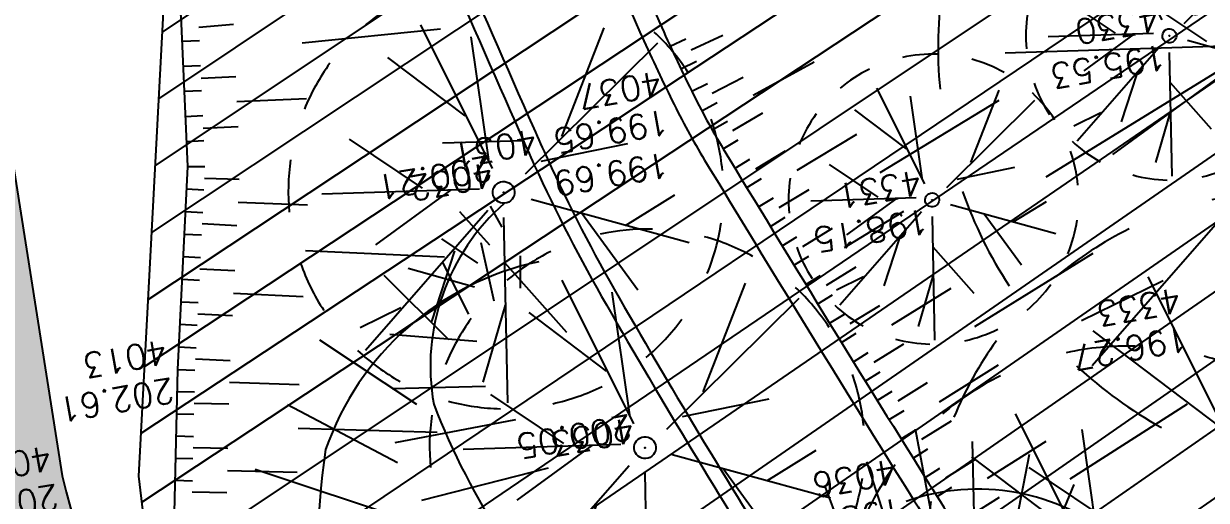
# Model space of a CAD drawing. Extents: x 0 to 613264, y -387505 to 675.
# Drawn here: x 471701 to 488015, y -304501 to -297926 of the extents above; entities that cross this region are included whole.
import ezdxf
from ezdxf.enums import TextEntityAlignment as Align
from ezdxf.lldxf.tags import DXFTag

# ---------------------------------------------------------------- set-up
doc = ezdxf.new("R2010")
doc.units = 0
for name, color, linetype in [('Fond topo - ESPACE_BOISE', 252, 'Continuous'), ('Fond topo - TAL', 252, 'Continuous'), ('Fond topo - TAL_HAC', 252, 'Continuous'), ('Fond topo - VEG', 252, 'Continuous'), ('Fond topo - Z_500', 252, 'Continuous'), ('prlm-VRD', 2, 'Continuous'), ('SA - béton balayé', 252, 'Continuous'), ('SA - EBC', 252, 'Continuous'), ('SA - ECL-réso', 252, 'Eclairage public'), ('SA - EP-réso', 252, 'EP'), ('SA - EU-réso', 252, 'EU')]:
    doc.layers.add(name, color=color, linetype=linetype)
for name, color, linetype, plot in [('Fond topo - N', 252, 'Continuous', False), ('Fond topo - NCACHE', 252, 'Continuous', False), ('Fond topo - ZCACHE', 252, 'Continuous', False)]:
    doc.layers.add(name, color=color, linetype=linetype, plot=plot)
doc.layers.add('Fond topo - P', color=252, linetype='Continuous', lineweight=50)
doc.layers.add('Fond topo - VOI', color=252, linetype='Continuous', lineweight=25)
doc.styles.add('Lignes', font='arial.ttf', dxfattribs={"height": 0.35})
doc.styles.add('SIMPLEX', font='simplex_.ttf', dxfattribs={"height": 1.25})
tags = doc.linetypes.add('Eclairage public', pattern='A,5,-0.25,["ECL",Lignes,S=1,R=0,X=0,Y=-0.18],-1.25', length=6.5).pattern_tags.tags
tags[15:16] = [DXFTag(74, 4), DXFTag(75, 0), DXFTag(340, '0'), DXFTag(46, 0.0), DXFTag(50, 0.0), DXFTag(44, 0.0), DXFTag(45, 0.0)]
tags[4:5] = [DXFTag(74, 4), DXFTag(75, 0), DXFTag(340, '0'), DXFTag(46, 0.0), DXFTag(50, 0.0), DXFTag(44, 0.0), DXFTag(45, 0.0)]
tags = doc.linetypes.add('EP', pattern='A,5,-0.25,["EP",Lignes,S=1,R=0,X=0,Y=-0.18],-1.25', length=6.5).pattern_tags.tags
tags[15:16] = [DXFTag(74, 4), DXFTag(75, 0), DXFTag(340, '0'), DXFTag(46, 0.0), DXFTag(50, 0.0), DXFTag(44, 0.0), DXFTag(45, 0.0)]
tags[4:5] = [DXFTag(74, 4), DXFTag(75, 0), DXFTag(340, '0'), DXFTag(46, 0.0), DXFTag(50, 0.0), DXFTag(44, 0.0), DXFTag(45, 0.0)]
tags = doc.linetypes.add('EU', pattern='A,5,-0.25,["EU",Lignes,S=1,R=0,X=0,Y=-0.18],-1.25', length=6.5).pattern_tags.tags
tags[15:16] = [DXFTag(74, 4), DXFTag(75, 0), DXFTag(340, '0'), DXFTag(46, 0.0), DXFTag(50, 0.0), DXFTag(44, 0.0), DXFTag(45, 0.0)]
tags[4:5] = [DXFTag(74, 4), DXFTag(75, 0), DXFTag(340, '0'), DXFTag(46, 0.0), DXFTag(50, 0.0), DXFTag(44, 0.0), DXFTag(45, 0.0)]
tags = doc.linetypes.add('L1', pattern=[1.0000000298023224, 0.6000000238418579, -0.4000000059604645]).pattern_tags.tags
tags[6:7] = [DXFTag(74, 4), DXFTag(75, 0), DXFTag(340, '0'), DXFTag(46, 0.0), DXFTag(50, 0.0), DXFTag(44, 0.0), DXFTag(45, 0.0)]
tags[4:5] = [DXFTag(74, 4), DXFTag(75, 0), DXFTag(340, '0'), DXFTag(46, 0.0), DXFTag(50, 0.0), DXFTag(44, 0.0), DXFTag(45, 0.0)]
tags = doc.linetypes.add('L16', pattern=[0.37500001490116125, 0.300000011920929, -0.07500000298023224]).pattern_tags.tags
tags[6:7] = [DXFTag(74, 4), DXFTag(75, 0), DXFTag(340, '0'), DXFTag(46, 0.0), DXFTag(50, 0.0), DXFTag(44, 0.0), DXFTag(45, 0.0)]
tags[4:5] = [DXFTag(74, 4), DXFTag(75, 0), DXFTag(340, '0'), DXFTag(46, 0.0), DXFTag(50, 0.0), DXFTag(44, 0.0), DXFTag(45, 0.0)]
tags = doc.linetypes.add('L8', pattern=[0.22500000894069674, 0.1500000059604645, -0.07500000298023224]).pattern_tags.tags
tags[6:7] = [DXFTag(74, 4), DXFTag(75, 0), DXFTag(340, '0'), DXFTag(46, 0.0), DXFTag(50, 0.0), DXFTag(44, 0.0), DXFTag(45, 0.0)]
tags[4:5] = [DXFTag(74, 4), DXFTag(75, 0), DXFTag(340, '0'), DXFTag(46, 0.0), DXFTag(50, 0.0), DXFTag(44, 0.0), DXFTag(45, 0.0)]

# ---------------------------------------------------------------- blocks, each defined once
blk = doc.blocks.new('PTOPO')
at = {"layer": 'Fond topo - NCACHE', "style": 'SIMPLEX'}
blk.add_attdef('MAT', text='', height=0.34, dxfattribs=at).set_placement((0.09999999986030161, -0.09999999962747097), align=Align.TOP_LEFT)
at = {"layer": 'Fond topo - ZCACHE', "style": 'SIMPLEX'}
blk.add_attdef('ALT', (0.09999999986030161, 0.09999999962747097), '', height=0.34, dxfattribs=at)
blk = doc.blocks.new('RESINEUX')
at = {"ltscale": 2}
for p, q in [((0.185821801, -0.171134099), (0.265819051, -0.08113719200000001)), ((0.235820082, -0.191133412), (0.315817333, -0.111136161)), ((0.275818708, -0.201133068), (0.345816302, -0.151134786)), ((0.305817677, -0.231132037), (0.375815271, -0.191133412)), ((-0.134167203, -0.231132037), (-0.034170639, -0.301129632)), ((0.335816646, -0.271130662), (0.395814584, -0.25113135)), ((-0.144166859, -0.271130662), (-0.054169952, -0.341128257)), ((0.385814927, -0.291129975), (0.345816302, -0.291129975)), ((-0.154166515, -0.311129288), (-0.074169264, -0.3911265390000001)), ((0.345816302, -0.311129288), (0.385814927, -0.321128944)), ((0.365815615, -0.341128257), (0.345816302, -0.331128601)), ((-0.174165828, -0.341128257), (-0.124167546, -0.411125851)), ((-0.204164797, -0.36112757), (-0.174165828, -0.431125164)), ((-0.234163766, -0.381126882), (-0.22416411, -0.431125164))]:
    blk.add_line(p, q, dxfattribs=at)
for centre, major_axis, ratio, start_param, end_param in [((-0.091248273, -0.737988308), (0.495574425, 0.495574425), 0.9999999999996342, 0.1822567691657557, 0.5883250715815413), ((0.162823386, -0.300130027), (-0.141416496, 0.141416496), 0.9999999999997603, 3.670881203304562, 4.697745667496582), ((-0.265161906, -0.212133051), (-0.141416496, 0.141416496), 0.9999999999999891, 2.259520706035595, 3.289317319450373)]:
    blk.add_ellipse(centre, major_axis=major_axis, ratio=ratio, start_param=start_param, end_param=end_param, dxfattribs=at)
blk = doc.blocks.new('VEG14')
at = {"ltscale": 2, "flags": 128}
for points in [[(0.5, 0, -1), (-0.5, 0, -1)], [(0.016, 0, -1), (-0.016, 0, -1)]]:
    blk.add_lwpolyline(points, format="xyb", close=True, dxfattribs=at)
blk = doc.blocks.new('VEG12')
at = {"ltscale": 2}
for p, q in [((0.01815258799999997, 0.057406781), (0.100441039, 0.47293725)), ((0.05749608, 0.253444298), (0.145517598, 0.414706841)), ((0.037902722, 0.15845596), (-0.06593155700000003, 0.344147082)), ((-0.158788295, 0.086017079), (-0.245985314, 0.284587218)), ((0.04981112299999996, 0.033821695), (0.391570728, 0.285894318)), ((0.143890955, 0.107467204), (0.230033352, 0.253971609)), ((0.2917471699999999, 0.208620217), (0.392372872, 0.233301274)), ((-0.05229389700000003, 0.02983962500000001), (-0.383643778, 0.204631851)), ((-0.25001839, 0.135126714), (-0.3755999820000001, 0.091127132)), ((0.122915307, -0.02992704099999999), (0.317230371, 0.05540147100000001)), ((0.057557527, -0.01766878999999999), (0.411943876, -0.08413611500000001)), ((-0.05265807700000003, -0.029192154), (-0.412380265, -0.256628677)), ((-0.09359106700000003, -0.049762263), (-0.2956446150000001, -0.04653133200000001)), ((0.184132294, -0.04763066399999999), (0.323120213, -0.192805613)), ((0.01825986499999999, -0.057372749), (0.107637982, -0.4128258760000001)), ((0.02259491799999996, -0.07955337300000001), (0.001649748999999978, -0.36183712)), ((-0.151821475, -0.09483882200000002), (-0.2999525240000001, -0.315936062)), ((0.05371548199999998, -0.188497704), (0.197263789, -0.356749422))]:
    blk.add_line(p, q, dxfattribs=at)
for start, end in [(90, 103.8461539085843), (62.30769199853572, 76.15384597947835), (117.6923078993823, 131.5384619204946), (34.61538499867542, 48.46153799321151), (145.3846149358338, 159.2307690506909), (6.923076979206323, 20.76923090842763), (173.0769230068974, 186.9230769931026), (339.2307689837768, 353.0769230207937), (200.7692310571047, 214.6153850641662), (311.5384620067885, 325.3846150013246), (228.4615380795054, 242.3076921006177), (283.8461540205217, 297.6923080014643), (256.1538460914157, 270)]:
    blk.add_arc((0, 0), 0.496982058, start, end, dxfattribs=at)
blk = doc.blocks.new('A$C1F970F0F')
at = {"layer": 'SA - béton balayé'}
h = blk.add_hatch(dxfattribs=at)
h.set_pattern_fill('BETON_BALAYE', color=256, scale=49.99999999999999, angle=-10.72360141139323, style=0, pattern_type=2)
h.set_pattern_definition([(349.2763985886067, (-277130161.1279894, -473864756.7787022), (117.3825536141096, 28.65896207176165), [749.9999999999999, -99.99999999999999, 250, -49.99999999999999]), (349.2763985886067, (-277130091.1375459, -473864744.5890418), (-36.75306622226226, 74.64222748057564), [150, -16.5, 299.9999999999999, -37.49999999999999]), (349.2763985886067, (-277130128.6565508, -473864719.6726964), (261.6928111209335, -15.46358973923611), [399.9999999999999, -69.99999999999999, 200, -49.99999999999999])])
edge = h.paths.add_edge_path()
edge.add_line((-3029.358420432381, 2725.663300409979), (-3176.503412120477, 2699.68824411886))
edge.add_line((-3176.503412120477, 2699.68824411886), (-3197.938926788104, 2817.762816654752))
edge.add_line((-3197.938926788104, 2817.762816654752), (-2585.414526747907, 2927.205998263748))
edge.add_line((-2585.414526747906, 2927.205998263748), (-2578.826355698741, 2888.03185968563))
edge.add_line((-2578.826355698741, 2888.03185968563), (-1904.134724859205, 2936.930201529326))
edge.add_line((-1904.134724859205, 2936.930201529326), (-556.7846852388789, 3176.476094804919))
edge.add_arc((-574.2892230096678, 3274.932131851878), 100.0000003678063, 280.0812987824421, 378.0302388281741)
edge.add_arc((1605.009413828708, 4000.887508871435), 2197.033974330638, 193.9407361550014, 198.4415558139132, ccw=False)
edge.add_line((-527.3118890800722, 3471.582166447442), (-688.4548001430187, 4457.417421807394))
edge.add_arc((-1789.293175567613, 4303.567778650573), 1111.537152553589, 7.955943186170549, 45.96465422619263)
edge.add_arc((19.33927830369248, 6251.945001042874), 1547.302139566071, 192.879059078743, 227.9674271135737, ccw=False)
edge.add_line((-1489.03695480859, 5907.060889278498), (-1560.044395075191, 6307.792480241876))
edge.add_line((-1560.044395075191, 6307.792480241875), (-1284.318385454477, 6356.528171834126))
edge.add_line((-1284.318385454477, 6356.528171834125), (-1215.319194815332, 5966.159823136683))
edge.add_arc((19.3392790080029, 6251.94500138343), 1267.302140410601, 193.0326782619799, 228.1653141634967)
edge.add_arc((-1789.293174348239, 4303.567779083163), 1391.537151259583, 7.955943178051314, 46.18746477798038, ccw=False)
edge.add_line((-411.1498586048565, 4496.172671736105), (-275.2797675438888, 3639.964293068523))
edge.add_arc((3153.449018752114, 4499.098145884332), 3534.726590138055, 194.066934089328, 205.9179933813439)
edge.add_arc((1360.60453142281, 3627.843744498979), 1541.393806160593, 205.917993299705, 223.4935397732298)
edge.add_arc((5328.644473156121, 7392.522830198402), 7011.142392459067, 223.4935397712739, 227.6166324867172)
edge.add_line((602.5175779411827, 2213.735113210599), (898.3231051051232, 2004.633868360899))
edge.add_line((898.3231051051231, 2004.633868360899), (847.6940603821262, 1728.843869632567))
edge.add_arc((1998.283496401869, 4025.384621252822), 2568.648569604794, 204.8031901930446, 243.3886814322684, ccw=False)
edge.add_arc((-512.7503180231788, 2859.286821588871), 199.9999996293523, 26.27723080957601, 100.08129874951)
edge.add_line((-547.7593932520969, 3056.198894580915), (-1889.254979973833, 2817.69386697183))
edge.add_line((-1889.254979973833, 2817.69386697183), (-1913.538162964921, 2815.933940840666))
edge.add_line((-1913.538162964921, 2815.933940840666), (-2036.659527240996, 1231.702232686619))
edge.add_line((-2036.659527240996, 1231.702232686619), (-2036.482519291774, 133.7400379066587))
edge.add_arc((-1936.482520511362, 133.7561594007732), 100.0000000799253, 180.0092369357546, 270.0092369145096)
edge.add_line((-1936.466399054336, 33.7561606747783), (-1436.448871649034, 33.83677102289278))
edge.add_line((-1436.448871649034, 33.83677102289275), (-1436.428442326689, -86.1632271734652))
edge.add_line((-1436.42844232669, -86.1632271734652), (-1936.447053287466, -86.24383772407744))
edge.add_arc((-1936.482520706155, 133.7561592480878), 219.9999998311147, 180.0092368832574, 270.00923697005237, ccw=False)
edge.add_line((-2156.482517686297, 133.7206921626651), (-2156.660235340263, 1236.084975973609))
edge.add_line((-2156.660235340263, 1236.084975973609), (-2034.581792946551, 2807.161291871891))
edge.add_line((-2034.581792946552, 2807.16129187189), (-3029.358420432381, 2725.663300409979))
at = {"layer": 'SA - EBC'}
h = blk.add_hatch(dxfattribs=at)
h.set_pattern_fill('_USER', color=256, scale=74.99999999999999, angle=-325.7236014113932, style=0, pattern_type=0)
h.set_pattern_definition([(34.27639858860678, (-277130161.1279894, -473864756.7787022), (-42.238928459823, 61.97477650275113), [])])
edge = h.paths.add_edge_path()
edge.add_line((5801.470568619522, -3162.013069131843), (4083.559282644929, -3271.123614088357))
edge.add_line((4083.559282644929, -3271.123614088356), (4014.481307725509, -3717.332461968055))
edge.add_line((4014.48130772551, -3717.332461968055), (3135.517961824245, -3810.19300101904))
edge.add_line((3135.517961824245, -3810.19300101904), (2274.245008604417, -3693.648081323564))
edge.add_line((2274.245008604417, -3693.648081323564), (1554.636776175834, -3420.099318784944))
edge.add_arc((2508.775769578408, -2315.674454232369), 1459.498372788833, 157.1868533427094, 229.1754823893534, ccw=False)
edge.add_arc((1966.013830892235, -2087.371785851423), 870.6752834691503, 94.3015183869224, 157.1868533106914, ccw=False)
edge.add_line((1900.708697991695, -1219.149067345796), (2859.239020416566, -1223.495634912559))
edge.add_arc((3100.860739749298, 1265.329539486049), 2500.526305395239, 264.4549516394795, 302.9422754293212)
edge.add_arc((4209.331858878893, -445.3369775435177), 462.1229708170858, 302.9422754305585, 376.8336969250394)
edge.add_arc((2214.122706379954, -1049.006753214115), 2546.655714682971, 16.8336969158998, 38.14703645440247)
edge.add_arc((3041.32627014761, -399.2990096244524), 1494.806919462396, 38.14703657403813, 72.97328584086019)
edge.add_line((3479.031970107599, 1029.988031775616), (2182.437305702805, 1414.38613606858))
edge.add_line((2182.437305702805, 1414.38613606858), (1056.590900019184, 1822.819186472099))
edge.add_arc((1766.412018482452, 3779.442320525911), 2081.398594438606, 212.7495497786225, 250.0603089288685, ccw=False)
edge.add_line((15.86575126143373, 2653.472571668582), (-104.0907319930869, 3091.26353710603))
edge.add_line((-104.0907319930869, 3091.26353710603), (-169.6986146466322, 3639.54836895815))
edge.add_line((-169.6986146466322, 3639.548368958149), (-35.58090533515337, 6158.014854826562))
edge.add_arc((-194.3533792400212, 7143.826589584332), 998.5156357593988, 279.1493507374978, 373.962283499627)
edge.add_arc((2392.201579171132, 7786.918955579627), 1666.786287877102, 172.6269749467245, 193.9622835974407, ccw=False)
edge.add_arc((-45.50651600643437, 8102.354993671941), 791.2455775503726, -7.373025019439765, 16.43829965925021)
edge.add_line((713.3969204091394, 8326.263765657093), (486.7428317772967, 9142.81155059313))
edge.add_line((486.7428317772967, 9142.811550593131), (1338.845530021721, 9564.23852196786))
edge.add_line((1338.845530021721, 9564.23852196786), (1632.623584095551, 8945.24637913095))
edge.add_line((1632.623584095551, 8945.246379130947), (1394.029444699765, 8829.874494032001))
edge.add_line((1394.029444699765, 8829.874494032001), (1731.997733793977, 8131.230781666551))
edge.add_arc((1233.216649704336, 7889.945865525577), 554.0766919865823, -19.640967550384175, 25.815335324856676, ccw=False)
edge.add_line((1755.055695752756, 7703.706797235046), (1558.214479468655, 6807.520788570679))
edge.add_line((1558.214479468655, 6807.52078857068), (1570.021725572625, 6609.158708993335))
edge.add_line((1570.021725572625, 6609.158708993335), (1852.913141606868, 5734.125706863067))
edge.add_line((1852.913141606869, 5734.125706863067), (2726.748207475315, 4020.986816292172))
edge.add_line((2726.748207475315, 4020.986816292172), (3802.352916265851, 4004.947770972833))
edge.add_arc((8355.58168857983, 5950.706307988518), 4951.552134169374, 203.138762427905, 230.8301436200186)
edge.add_arc((13583.66465597079, 12367.85935474512), 13228.79229856088, 230.8301435441083, 233.1638398044412)
edge.add_line((5652.622255943647, 1780.153648245416), (4998.697813068342, 1820.441475819727))
edge.add_line((4998.697813068342, 1820.441475819727), (4863.841220233488, 767.0816613875431))
edge.add_line((4863.841220233488, 767.0816613875434), (5595.355488733695, 631.185878681516))
edge.add_line((5595.355488733695, 631.1858786815158), (5852.747939948536, -2020.707044821664))
edge.add_line((5852.747939948536, -2020.707044821665), (5881.394298709887, -2966.563612924887))
edge.add_line((5881.394298709887, -2966.563612924887), (5801.470568619523, -3162.013069131842))
at = {"layer": 'Fond topo - ESPACE_BOISE', "linetype": 'L1', "ltscale": 2, "flags": 128}
blk.add_lwpolyline([(5801.470568619522, -3162.013069131843), (4083.559282644929, -3271.123614088356), (4014.48130772551, -3717.332461968055), (3135.517961824245, -3810.19300101904), (2274.245008604417, -3693.648081323564), (1554.636776175834, -3420.099318784944, -0.3248648439675891), (1163.447808694293, -1749.787382690587, -0.2814891279475962), (1900.708697991695, -1219.149067345796), (2859.239020416566, -1223.495634912559, 0.1695292870025676), (4460.631470672048, -833.159289007697, 0.3340686001642133), (4651.652558133293, -311.5085830883972, 0.09326601102169153), (4216.884593398947, 524.0158635944096, 0.153138720952933), (3479.031970107599, 1029.988031775616), (2182.437305702805, 1414.38613606858), (1056.590900019184, 1822.819186472099, -0.1642525569996709), (15.86575126143373, 2653.472571668582), (-104.0907319930869, 3091.26353710603), (-169.6986146466322, 3639.548368958149), (-35.58090533515337, 6158.014854826562, 0.4390366150430304), (774.660880078399, 7384.751557306568, -0.09336270405047195), (739.1967976091219, 8000.81547627212, 0.104271961321091), (713.3969204091394, 8326.263765657093), (486.7428317772967, 9142.811550593131), (1338.845530021721, 9564.23852196786), (1632.623584095551, 8945.246379130947), (1394.029444699765, 8829.874494032001), (1731.997733793977, 8131.23078166655, -0.2009829630843761), (1755.055695752756, 7703.706797235046), (1558.214479468655, 6807.52078857068), (1570.021725572625, 6609.158708993335), (1852.913141606869, 5734.125706863067), (2726.748207475315, 4020.986816292172), (3802.352916265851, 4004.947770972833, 0.121417881002313), (5228.074839294609, 2111.882341611708, 0.01018302282179253), (5652.622255943647, 1780.153648245416), (4998.697813068342, 1820.441475819727), (4863.841220233488, 767.0816613875434), (5595.355488733695, 631.1858786815158), (5852.747939948536, -2020.707044821665), (5881.394298709887, -2966.563612924887)], format="xyb", close=True, dxfattribs=at)
at = {"layer": 'Fond topo - TAL', "ltscale": 2, "flags": 128}
blk.add_lwpolyline([(154.5266645080367, 6696.18938446092), (-23.15330993292173, 6375.071069854245), (-73.29631093279454, 6208.62959467591), (-53.8234796356885, 6061.146759386321), (86.4888479495869, 5471.591119861134, 0.01722442098464425), (129.97991843764, 5248.447707122207, 0.04305158201332675), (156.6962692329145, 5165.89328581306, 0.001177569187106519), (288.7262051695561, 4854.818806213309, 0.002427729877448871), (353.7652923847066, 4704.601868587385, 0.001967021161989692), (549.0907941365347, 4264.129026357991, 0.009053492578674051), (593.1904405228829, 4170.316842733927, 0.02150890567281686), (636.5964601363955, 4090.965983886839, 0.003755858169683042), (915.1790338134194, 3637.676007459706, 0.006031040945216099), (1083.48216712083, 3375.471667268685, 0.00802460262229775), (1215.230051965082, 3182.380892527764, 0.04845863212810597), (1353.845161281849, 3021.647899063959, 0.03430654887041581), (1587.218203759953, 2827.571393603016, 0.02760387584933579), (1841.004476506138, 2664.922660125497, 0.04574181501611826), (2003.903305584298, 2591.524969362378, 0.003041655342484329), (2128.066175749572, 2549.574265137623, 0.0008412878209468677), (2579.291929444297, 2401.013402857036, 0.002454288222013147), (2685.599562577863, 2366.787815405855, 0.01966671475607495), (2978.214498647599, 2337.569878244019)], format="xyb", dxfattribs=at)
blk.add_lwpolyline([(-123.5302720137822, 5221.471523133365), (-191.6498956813264, 5149.89069116634), (-250.1124419443469, 5002.430873541515), (-244.3641489511899, 4796.956972106978), (-172.4301427361494, 4538.765070982538), (-111.4085088218977, 4273.775672655443), (-102.3376064494456, 4066.634682282455), (-116.1263785536438, 3786.61701452102), (-123.9270524247917, 3450.200434356116), (-81.42352560867835, 3248.694998352735), (143.8016482546598, 2993.0819321279), (288.7744518628505, 2702.713250865253), (508.5369932070888, 2483.767469360457), (868.9328981152057, 2247.251295349618), (1243.079527777024, 2039.408481325549), (1662.380454104952, 1891.644250489091), (2378.37961133611, 1685.062536819512), (2867.518686564626, 1567.612339461884), (3061.566353946116, 1579.164582815518)], dxfattribs=at)
at = {"layer": 'Fond topo - TAL', "linetype": 'L8', "ltscale": 2, "flags": 128}
blk.add_lwpolyline([(-63.23358046186843, 5077.943471481794, 0.001164838968751395), (64.42947420685016, 4777.89975960889, 0.002306011098395101), (130.0215848221804, 4626.662835981376, 0.0003060880427634036), (356.9048927005607, 4110.931458132799, 0.003733443309130319), (375.9689084704831, 4068.529526615886, 0.02303033537768723), (475.4629721859155, 3875.558734712552, 0.01069699115838556), (715.4764655276399, 3478.30473080792, 0.003771884424086066), (740.1724830218425, 3439.980420707743, 0.001382538214981839), (808.2302511846644, 3336.719140848139, 0.03661887789284379), (1071.48734658447, 2996.607174378017, 0.03752440099679374), (1374.712635785152, 2706.162417103847, 0.04028550190851635), (1660.058710568117, 2507.436119634723, 0.04917095924580399), (1920.444230747757, 2388.162099736444, 0.006033711204905718), (2066.407865123713, 2339.918894315406, 0.002063562969709008), (2494.220251978703, 2206.165126707459, 0.007761415611758534), (2667.640730808191, 2155.664307453178, 0.004421614268413964), (2971.465127237233, 2075.16492764128), (3290.411917373396, 1958.78108909967)], format="xyb", dxfattribs=at)
at = {"layer": 'Fond topo - TAL_HAC', "ltscale": 2}
for p, q in [((-86.77335186639505, 4258.654571264379), (-38.96506530545901, 4262.94033066365)), ((55.66905229085125, 4236.952486130241), (246.6941397979151, 4256.276459904634)), ((563.4128414017636, 4232.681611488348), (585.1939317750207, 4242.760505418793)), ((592.4826067071565, 4227.255471251795), (635.9223325171363, 4247.675809682339)), ((1081.991909733376, 4052.446235882696), (1409.146264414305, 4253.508485309922)), ((-109.8966918327229, 4239.252174020984), (-85.91967049980371, 4240.302150872427)), ((578.1134375135908, 4201.409364722655), (599.7712816739506, 4211.75043726781)), ((677.6530786960852, 4164.971799966756), (761.8757842775797, 4211.042787456769)), ((-108.384874665396, 4204.728675826725), (-84.40785344131189, 4205.778652603991)), ((-83.65194490374529, 4188.516903326015), (-35.69790234674201, 4190.616856954725)), ((593.1904405228829, 4170.316842733927), (614.7218828103498, 4180.918587128694)), ((621.4195540678469, 4167.794266308419), (664.1740279485922, 4189.612950429605)), ((-106.8730576242334, 4170.205177466783), (-82.89603634330206, 4171.255154043708)), ((-34.18608530557947, 4156.093358594784), (61.72199975643923, 4160.293265577687)), ((606.8985880649266, 4143.455248478956), (628.1172253995207, 4154.669945379308)), ((853.1775138798987, 4058.066816989899), (1017.109036778374, 4158.019084721129)), ((-105.361240491565, 4135.681679089512), (-81.38421926748094, 4136.731655866778)), ((621.3712274993967, 4116.997711680842), (642.2596149293272, 4128.816140880497)), ((649.698519637275, 4116.097285079498), (691.1321294726896, 4140.330649782756)), ((-80.62831072991423, 4119.469906588803), (-32.67426828174609, 4121.569860143336)), ((738.6921491070475, 4061.426310637281), (820.7461129930449, 4111.257495869748)), ((-103.8494235023901, 4101.158180455052), (-79.87240230118266, 4102.208157236651)), ((249.3242410649499, 4099.199638144776), (360.740877706413, 4102.399511274572)), ((636.5964601363955, 4090.965983886839), (657.1374242585766, 4103.378428820971)), ((681.4304456444337, 4063.243476902255), (722.4794301807261, 4088.122803017011)), ((-102.3376064494456, 4066.634682282455), (-78.33769517769804, 4066.569405183582)), ((652.7949038981595, 4064.186429575499), (673.3248907171723, 4076.617022339916)), ((-79.1182163225086, 4050.455311617505), (-31.1343911490485, 4049.20930810896)), ((669.0170069492546, 4037.421200466771), (689.5360006687482, 4049.869931351426)), ((-103.8696922431918, 4035.521608119167), (-79.89873731827845, 4034.341218212779)), ((713.8999206312935, 4009.777978682297), (754.9048680326811, 4034.729817878532)), ((-32.69467359132148, 4017.260067525347), (63.237538658792, 4013.653040882347)), ((685.2627569478998, 4010.670317855446), (705.7707413133072, 4023.137176857917)), ((-105.4017780771438, 4004.408533868706), (-81.43082307805378, 4003.228143853483)), ((803.7316119127727, 3954.755211746785), (885.608914840929, 4004.876138001217)), ((-82.19686603177422, 3987.67160697218), (-34.25495625681174, 3985.310826889219)), ((701.5321409790279, 3983.933802386581), (722.0291001205095, 3996.418780284676)), ((746.4638426535116, 3956.369952065801), (787.4246248792086, 3981.394226979388)), ((-106.93386387089, 3973.295459705419), (-82.96290883714164, 3972.115069873207)), ((717.8251465233934, 3957.211675293789), (738.3110643000769, 3969.714761684402)), ((60.13507246625886, 3950.451542950171), (251.9543423888321, 3942.122816184577)), ((-108.4659495731304, 3942.182385524801), (-84.49499465376437, 3941.001995714252)), ((734.1417607969531, 3930.50395691295), (754.6166211157814, 3943.025142521376)), ((983.6539947742855, 3845.764661331654), (1146.874782630843, 3946.873386865584)), ((-85.2610375679667, 3925.445458541102), (-37.31912774101636, 3923.084678732658)), ((750.4819709428621, 3903.810668446823), (770.9457581045377, 3916.349943449844)), ((779.1221100306844, 3903.0195643671), (820.0385989463367, 3928.116196514183)), ((-109.9980354070824, 3911.06931127434), (-86.02708049949831, 3909.888921276447)), ((-38.85121353476268, 3891.971604569371), (57.03260615934357, 3887.250045039657)), ((766.8457643039287, 3877.131830775993), (787.2984620538845, 3889.689185171188)), ((869.1477401222737, 3848.314687347277), (950.8473590405558, 3898.724728549854)), ((-111.5301211093229, 3879.956237093724), (-87.55916628146258, 3878.775847300503)), ((811.8746207427466, 3849.726981732617), (852.7466886541997, 3874.895892451186)), ((-88.32520908682989, 3863.21931020153), (-40.38329928899088, 3860.858530114237)), ((783.2331280510442, 3850.467464624026), (803.6747206331352, 3863.04288878852)), ((-113.0622069259457, 3848.843162934768), (-89.0912520752089, 3847.662773137215)), ((799.6440494868114, 3823.817590784333), (820.0745207955109, 3836.411074877055)), ((-114.5942927196918, 3817.730088771481), (-90.62333782943699, 3816.549698682081)), ((844.7212724625194, 3796.492371314811), (885.5487915730185, 3821.733482151862)), ((816.078515737056, 3797.182230368167), (836.4978498151909, 3809.793764330374)), ((-116.1263785536438, 3786.61701452102), (-92.14209613780929, 3785.748570214965)), ((-91.38271697773212, 3801.149134542195), (-43.4264649907924, 3799.100256993995)), ((934.9397163292903, 3742.106067414769), (1016.460630415822, 3792.804593751763)), ((-44.3179599390686, 3769.086614405583), (51.62996059219461, 3765.92488382387)), ((832.5365138458175, 3770.561403554391), (852.9446949316957, 3783.190977859048)), ((877.6619624760333, 3743.315898348849), (918.4448053714889, 3768.629130494547)), ((-116.8355307810331, 3756.03368901063), (-92.84198005552423, 3755.477337599521)), ((849.0180312772089, 3743.955131864132), (869.415043195987, 3756.602736304142)), ((-93.19655618932177, 3740.185674800739), (-45.20945485268624, 3739.072972000183)), ((1115.23803351861, 3635.78540452796), (1277.190481546343, 3738.913502392474)), ((-117.5446829342457, 3725.450363391404), (-93.55113220873693, 3724.894011980295)), ((865.5230547376699, 3717.363435445399), (885.9088816936849, 3730.029060689735)), ((50.13362594780313, 3705.511236593293), (242.058033147349, 3700.12403593091)), ((882.0515716732968, 3690.786335348793), (902.4261977260171, 3703.469971051198)), ((910.6965879930332, 3690.197730169674), (951.4346271955858, 3715.583004352322)), ((-118.2538350354707, 3694.867038046696), (-94.26028445900272, 3694.310686474237)), ((1000.978134179064, 3636.492146328977), (1082.202199552421, 3687.664904705596)), ((-94.61486047841777, 3679.019023653793), (-46.62775921109937, 3677.906320487215)), ((898.6035689922455, 3664.223852537212), (918.9669782822382, 3676.925488904797)), ((-118.9629872282015, 3664.283712719317), (-94.96943656022756, 3663.727361129529)), ((943.7883794853117, 3637.219052247899), (984.4620182398621, 3662.707385329285)), ((-47.33691136917162, 3647.322995342847), (48.63729123478231, 3645.097589375713)), ((915.1790338134194, 3637.676007459706), (935.5312104008405, 3650.395634525235)), ((-119.6721393814141, 3633.700387100091), (-95.67858877028755, 3633.144035710644)), ((931.7241160376984, 3611.273782797663), (952.0455486841649, 3624.042469948901)), ((-96.03316486387939, 3617.852372999036), (-48.04606352724386, 3616.73967019848)), ((976.9440596897473, 3584.592630955123), (1017.494250038542, 3610.276907533343))]:
    blk.add_line(p, q, dxfattribs=at)
at = {"layer": 'Fond topo - VOI', "linetype": 'L16', "ltscale": 2, "flags": 128}
for points in [[(56.86273404000667, 5466.869533712125, 0.01722442130375293), (100.7490957892572, 5241.697965665058, 0.04305158241120926), (129.0531697791089, 5154.237426918125, 0.001177569187763674), (261.1383144067263, 4843.032870582231, 0.002427729493112618), (326.2931529755457, 4692.548588717941, 0.001967020956825959), (521.7143402869494, 4251.859969264527, 0.009053493585175633), (566.2761374997808, 4157.064661844938, 0.02150890483590385), (610.9202550321957, 4075.450427662592, 0.003755857879048691), (889.7388132796558, 3621.776473779397, 0.006031040761159129), (1058.432869866898, 3358.963102764782, 0.008024603406108846), (1190.723453779874, 3165.076943838002, 0.04845863152505209), (1333.12735334017, 2999.950607903149, 0.03430654925623074), (1569.661950786684, 2803.244906391133, 0.02760387630777388), (1826.234968976132, 2638.810179415927, 0.04574181495738096), (1994.127830099467, 2563.162316615725, 0.003041655411540011), (2118.636492087664, 2521.094780365128, 0.0008412879643141841), (2569.95813666258, 2372.502347187572, 0.002454288050361413), (2676.546111865867, 2338.186503763289, 0.001190149676915431), (2896.85720450872, 2269.025802803667, 0.2729859319538775), (3085.813253685456, 2299.397294490318, 0.5229621065076793), (3073.34446760256, 2445.294900231599, -0.00786055030879591), (2869.230622651343, 2582.682530549924, -0.01612499385767952), (2773.036716856073, 2654.363904177509, -0.005612051181520921), (2370.270541471567, 2982.65658904875, -0.02310981858493283), (2277.152658593871, 3067.906028562828, -0.02656853706870258), (2137.194908309708, 3224.251464528256, -0.03868213082134395), (2055.787146643901, 3343.322260046691, -0.007175393436975411), (1980.62549295001, 3478.319814973278, -0.004924544095459816), (1875.904400606205, 3677.607318775999, -0.003633774744343019), (1743.337332500545, 3940.727413854674, -0.005756498423518589), (1662.78697956522, 4108.366851243539, -0.02086462172059421), (1566.769855111369, 4338.874712779702, -0.01528835093536459), (1458.819309716361, 4662.036551636573, -0.009986619233383176), (1389.785193736479, 4909.697668854853, -0.02421681082814337), (1368.352793964908, 5013.586465003814, -0.004068535890819898), (1349.677914238661, 5139.809412170728, -0.001171863945288602), (1289.438857186837, 5578.685241930464, -0.00152953393264567), (1227.595236878256, 6048.061317698067, -0.006277708744472327), (1214.314274635904, 6162.648167620609, -0.02954878833963652), (1210.354884519365, 6253.085519557625, -0.007897955815137008), (1220.885509931378, 6591.326589082498, -0.009534637172886556), (1239.547369758186, 6873.72407204614, -0.03049426633253396), (1252.434107135826, 6961.345490526273, -0.01959706265007154), (1271.710791750347, 7038.058871881049, -0.007385007286054106), (1333.748061266518, 7238.506499872628, -0.00703834365838784), (1410.346328429002, 7462.873897527673, -0.02475780953821647), (1436.145647660488, 7525.181389840833, -0.03116737178628414), (1471.634894757119, 7589.471303993479, 0.01624541013141497), (1543.319578909271, 7710.6426178109, 0.01140558707328078), (1607.813491966961, 7834.851061375523, 0.007490832612850338), (1698.790012244002, 8027.532514171119, 0.04894958720658051), (1711.858641002832, 8065.895651161012, 0.0172000170103988), (1734.285776140107, 8178.786629708202)], [(-44.81196145344734, 5085.730894297443, 0.00116483880797662), (82.81460905941697, 4785.772930576871, 0.002306011182776433), (148.3333160752084, 4634.705255050573, 0.0003060878564784329), (375.2067634092566, 4118.996290929394, 0.003733440487316977), (394.1483052766108, 4076.866764281074, 0.02303033540982148), (492.7984960144307, 3885.532681705017, 0.01069699115751624), (732.3695056148297, 3489.011046729809, 0.003771883424577017), (756.9020752775328, 3450.940381692422, 0.001382537500526071), (824.8989781644356, 3347.771450110053, 0.03661887814454393), (1086.365343210983, 3009.972997326465, 0.03752440110708656), (1387.425784857927, 2721.601842088382, 0.04028550176440735), (1670.131475056015, 2524.714412713221, 0.04917095898867555), (1926.949293442083, 2407.074639412808, 0.006033710847697392), (2072.454631936801, 2358.982907644459, 0.002063563105577488), (2500.109455805709, 2225.278401552437, 0.007761416038727673), (2672.933819870083, 2174.951173494945, 0.004435667204064966), (2977.383064866449, 2094.295395345591), (3300.858672860099, 1976.258988824885), (3451.730217105191, 1841.896337423402)], [(-410.4573954082604, 4496.281983435452), (-275.2797675438889, 3639.964293068524, 0.05175614001462255), (-25.75674943525667, 2954.12476405697, 0.07683847699775821), (242.3973429298351, 2566.944338701083, 0.01799232695016924), (602.5175779411827, 2213.735113210599), (898.3231434213683, 2004.634077694301), (1143.547512896615, 1887.824205350663), (1442.276114517919, 1769.658652589777), (1681.948853588895, 1683.954706367697), (2114.845544182086, 1578.014617527221), (2515.756121386211, 1462.263694100857), (2910.512600857042, 1321.392171708825), (3516.952153602057, 1025.948174333774), (3901.184930821766, 864.3683668971058), (4241.50575886574, 689.604471750609), (4497.895798403801, 355.994847623038), (4647.689449561236, -149.636488564905), (4746.352122538518, -642.243459669855), (4898.077129065638, -1354.668971112381), (4990.027461718793, -2094.77839309662), (5021.209996846888, -2419.063814886839), (5045.042919798527, -2502.419951333245, 0.2291964161509024), (5239.005744553338, -2711.489723728723), (5354.800928152768, -2670.843148670674), (5445.831428399385, -2528.106701577661), (5524.939717540758, -2152.462322599101), (5588.808554118679, -1772.826003617761), (5596.946294726647, -1078.989912171996), (5595.427037839852, -760.3391798385524), (5607.922173153986, 21.2368958841555), (5625.650588417848, 675.8970783981483), (5679.873644702147, 1402.6777603776)]]:
    blk.add_lwpolyline(points, format="xyb", dxfattribs=at)
at = {"layer": 'SA - ECL-réso', "ltscale": 0.75, "elevation": 9.999999999999998e-08, "flags": 128}
blk.add_lwpolyline([(-1475.110443905265, 5766.401422545955, 0.1362120017762133), (-838.9789361074819, 4822.492392310165, -0.03575262993527941), (-599.8260445017723, 3757.456632320135, 0.08458757116206624), (-142.8597030717047, 2572.739655090864, 0.1018241665879795), (784.6364305523733, 1789.941469141512, -0.1154325763872777), (1801.014147016003, 1141.354277914741)], format="xyb", dxfattribs=at)
at = {"layer": 'SA - EP-réso', "ltscale": 0.75, "elevation": 9.999999999999998e-08, "flags": 128}
blk.add_lwpolyline([(2566.152516580046, 876.3103505561792), (2567.183615954937, 961.9083501940681, 0.3038135515548239), (2422.871377904824, 1127.726289594517), (1293.799864130439, 1498.886731004649, -0.2451589190929156), (-1104.395255167816, 4052.061781908328), (-1490.651059086209, 6224.425435984132, 0.2442911667358615), (-1508.197340965751, 6251.265406478272)], format="xyb", dxfattribs=at)
at = {"layer": 'SA - EU-réso', "ltscale": 0.75, "elevation": 9.999999999999998e-08, "flags": 128}
blk.add_lwpolyline([(2617.534404683669, 958.3520565071242, 0.02430399992714655), (2617.147610928713, 968.2506084235482, 0.3084876794272485), (2431.642292807388, 1163.244017275639), (1304.186131232575, 1535.139853239783, -0.2470799863846096), (-1058.641706458652, 4066.126741684488), (-1387.237039322209, 5924.109169990921, -0.1208395636719429), (-1366.982120749651, 6059.298974206537), (-1307.40268621278, 6189.662523912101, 0.1663501201703965), (-1302.251692345747, 6260.024822760921)], format="xyb", dxfattribs=at)
at = {"layer": 'Fond topo - P', "ltscale": 2}
ref = blk.add_blockref('PTOPO', (1252.024441619828, 4246.772478856667), dxfattribs=dict(at, xscale=99.99999999999994, yscale=99.99999999999994, zscale=99.99999999999994, rotation=190.0656205306617))
ref.add_attrib('MAT', '4330', dxfattribs={"layer": 'Fond topo - N', "color": 0, "ltscale": 2, "height": 33.99999999999999, "rotation": 190.0656204987762, "style": 'SIMPLEX'}).set_placement((1240.430599787928, 4254.870801607027), align=Align.TOP_LEFT)
ref.add_attrib('ALT', '195.53', (1243.926118896678, 4235.178637043312), dxfattribs={"layer": 'Fond topo - Z_500', "color": 0, "ltscale": 2, "height": 33.99999999999999, "rotation": 190.0656204987762, "style": 'SIMPLEX'})
ref = blk.add_blockref('PTOPO', (566.2761374997808, 4157.064661844938), dxfattribs=dict(at, xscale=99.99999999999994, yscale=99.99999999999994, zscale=99.99999999999994, rotation=190.0656205306617))
ref.add_attrib('MAT', '4037', dxfattribs={"layer": 'Fond topo - N', "color": 0, "ltscale": 2, "height": 33.99999999999999, "rotation": 190.0656204987762, "style": 'SIMPLEX'}).set_placement((554.6822956332227, 4165.162984412285), align=Align.TOP_LEFT)
ref.add_attrib('ALT', '199.65', (558.1778147537542, 4145.470820035915), dxfattribs={"layer": 'Fond topo - Z_500', "color": 0, "ltscale": 2, "height": 33.99999999999999, "rotation": 190.0656204987762, "style": 'SIMPLEX'})
ref = blk.add_blockref('PTOPO', (394.1483052766108, 4076.866764281074), dxfattribs=dict(at, xscale=99.99999999999994, yscale=99.99999999999994, zscale=99.99999999999994, rotation=190.0656205306617))
ref.add_attrib('MAT', '4031', dxfattribs={"layer": 'Fond topo - N', "color": 0, "ltscale": 2, "height": 33.99999999999999, "rotation": 190.0656204987762, "style": 'SIMPLEX'}).set_placement((382.5544634447111, 4084.965087031433), align=Align.TOP_LEFT)
ref.add_attrib('ALT', '199.69', (557.9392812090248, 4086.450651797908), dxfattribs={"layer": 'Fond topo - Z_500', "color": 0, "ltscale": 2, "height": 33.99999999999999, "rotation": 190.0656204987762, "style": 'SIMPLEX'})
ref = blk.add_blockref('PTOPO', (333.7145826668055, 4030.775726094882), dxfattribs=dict(at, xscale=99.99999999999994, yscale=99.99999999999994, zscale=99.99999999999994, rotation=190.0656205306617))
ref.add_attrib('MAT', '4032', dxfattribs={"layer": 'Fond topo - N', "color": 0, "ltscale": 2, "height": 33.99999999999999, "rotation": 190.0656204987762, "style": 'SIMPLEX'}).set_placement((322.1207408404529, 4038.874048749403), align=Align.TOP_LEFT)
ref.add_attrib('ALT', '200.21', (314.7754313277813, 4081.628002851083), dxfattribs={"layer": 'Fond topo - Z_500', "color": 0, "ltscale": 2, "height": 33.99999999999999, "rotation": 190.0656204987762, "style": 'SIMPLEX'})
ref = blk.add_blockref('PTOPO', (924.713558484691, 4020.430272433771), dxfattribs=dict(at, xscale=99.99999999999994, yscale=99.99999999999994, zscale=99.99999999999994, rotation=190.0656205306617))
ref.add_attrib('MAT', '4331', dxfattribs={"layer": 'Fond topo - N', "color": 0, "ltscale": 2, "height": 33.99999999999999, "rotation": 190.0656204987762, "style": 'SIMPLEX'}).set_placement((913.1197166527913, 4028.52859518413), align=Align.TOP_LEFT)
ref.add_attrib('ALT', '198.15', (916.6152357386643, 4008.836430624748), dxfattribs={"layer": 'Fond topo - Z_500', "color": 0, "ltscale": 2, "height": 33.99999999999999, "rotation": 190.0656204987762, "style": 'SIMPLEX'})
ref = blk.add_blockref('PTOPO', (1282.185264752409, 3858.096873269888), dxfattribs=dict(at, xscale=99.99999999999994, yscale=99.99999999999994, zscale=99.99999999999994, rotation=190.0656205306617))
ref.add_attrib('MAT', '4333', dxfattribs={"layer": 'Fond topo - N', "color": 0, "ltscale": 2, "height": 33.99999999999999, "rotation": 190.0656204987762, "style": 'SIMPLEX'}).set_placement((1270.591422943386, 3866.195196015915), align=Align.TOP_LEFT)
ref.add_attrib('ALT', '196.27', (1274.086942029259, 3846.503031456533), dxfattribs={"layer": 'Fond topo - Z_500', "color": 0, "ltscale": 2, "height": 33.99999999999999, "rotation": 190.0656204987762, "style": 'SIMPLEX'})
ref = blk.add_blockref('PTOPO', (-116.1263785536438, 3786.61701452102), dxfattribs=dict(at, xscale=99.99999999999994, yscale=99.99999999999994, zscale=99.99999999999994, rotation=190.0656205306617))
ref.add_attrib('MAT', '4013', dxfattribs={"layer": 'Fond topo - N', "color": 0, "ltscale": 2, "height": 33.99999999999999, "rotation": 190.0656204987762, "style": 'SIMPLEX'}).set_placement((-127.7202203626671, 3794.715337267046), align=Align.TOP_LEFT)
ref.add_attrib('ALT', '202.61', (-124.2247012767941, 3775.023172707664), dxfattribs={"layer": 'Fond topo - Z_500', "color": 0, "ltscale": 2, "height": 33.99999999999999, "rotation": 190.0656204987762, "style": 'SIMPLEX'})
ref = blk.add_blockref('PTOPO', (528.5975666841317, 3678.608110990899), dxfattribs=dict(at, xscale=99.99999999999994, yscale=99.99999999999994, zscale=99.99999999999994, rotation=190.0656205306617))
ref.add_attrib('MAT', '4033', dxfattribs={"layer": 'Fond topo - N', "color": 0, "ltscale": 2, "height": 33.99999999999999, "rotation": 190.0656204987762, "style": 'SIMPLEX'}).set_placement((517.0037248751084, 3686.706433736926), align=Align.TOP_LEFT)
ref.add_attrib('ALT', '200.05', (507.0754023297603, 3724.32629515579), dxfattribs={"layer": 'Fond topo - Z_500', "color": 0, "ltscale": 2, "height": 33.99999999999999, "rotation": 190.0656204987762, "style": 'SIMPLEX'})
ref = blk.add_blockref('PTOPO', (-275.2797675438889, 3639.964293068524), dxfattribs=dict(at, xscale=99.99999999999994, yscale=99.99999999999994, zscale=99.99999999999994, rotation=190.0656205306617))
ref.add_attrib('MAT', '4008', dxfattribs={"layer": 'Fond topo - N', "color": 0, "ltscale": 2, "height": 33.99999999999999, "rotation": 190.0656204987762, "style": 'SIMPLEX'}).set_placement((-286.8736093757884, 3648.062615818882), align=Align.TOP_LEFT)
ref.add_attrib('ALT', '202.90', (-283.3780902899156, 3628.3704512595), dxfattribs={"layer": 'Fond topo - Z_500', "color": 0, "ltscale": 2, "height": 33.99999999999999, "rotation": 190.0656204987762, "style": 'SIMPLEX'})
ref = blk.add_blockref('PTOPO', (889.7388132796558, 3621.776473779397), dxfattribs=dict(at, xscale=99.99999999999994, yscale=99.99999999999994, zscale=99.99999999999994, rotation=190.0656205306617))
ref.add_attrib('MAT', '4036', dxfattribs={"layer": 'Fond topo - N', "color": 0, "ltscale": 2, "height": 33.99999999999999, "rotation": 190.0656204987762, "style": 'SIMPLEX'}).set_placement((878.1449714304268, 3629.874796438251), align=Align.TOP_LEFT)
ref.add_attrib('ALT', '198.96', (881.6404905391763, 3610.182631874536), dxfattribs={"layer": 'Fond topo - Z_500', "color": 0, "ltscale": 2, "height": 33.99999999999999, "rotation": 190.0656204987762, "style": 'SIMPLEX'})
at = {"layer": 'Fond topo - VEG', "ltscale": 2, "zscale": 99.99999999999997}
for name, p, xscale, yscale, rotation in [('VEG12', (1533.024427127976, 4230.755067127855), 1207.68, 1207.68, 192.432705982593), ('VEG12', (1254.003330454684, 4247.817671317288), 402.5599999999998, 402.5599999999998, 192.432705982593), ('VEG12', (336.6829159190896, 4032.343514785812), 603.8399999999999, 603.8399999999999, 192.432705982593), ('VEG12', (926.6924473195471, 4021.475464894391), 402.5599999999998, 402.5599999999998, 192.432705982593), ('VEG14', (1252.024441619828, 4246.772478856667), 19.38, 19.38, 207.8417380991697), ('RESINEUX', (481.2973427888265, 3282.347322088516), 1495.917170092388, 1495.917170092388, 145.849199487197), ('RESINEUX', (75.36073756637182, 2986.082905223622), 1994.55622678985, 1994.55622678985, 116.6488402594871), ('VEG12', (1418.017185540697, 3531.90621009405), 1006.399999999999, 1006.399999999999, 192.432705982593), ('VEG14', (333.7145826668055, 4030.775726094882), 30, 30, 207.8417380991697), ('VEG12', (531.5658999364158, 3680.175899681829), 603.8399999999999, 603.8399999999999, 192.432705982593), ('VEG14', (924.713558484691, 4020.430272433771), 19.38, 19.38, 207.8417380991697), ('VEG12', (1195.118614778039, 3421.313703695027), 799.9999999999998, 799.9999999999998, 192.432705982593), ('VEG14', (528.5975666841317, 3678.608110990899), 30, 30, 207.8417380991697)]:
    blk.add_blockref(name, p, dxfattribs=dict(at, xscale=xscale, yscale=yscale, rotation=rotation))

msp = doc.modelspace()

# ---------------------------------------------------------------- block references
at = {"layer": 'prlm-VRD', "xscale": 9.999999999999998, "yscale": 9.999999999999998, "zscale": 9.999999999999998}
msp.add_blockref('A$C1F970F0F', (474984.9359816406, -340561.1028248291, -9.999999999999997e-07), dxfattribs=at)

doc.saveas('drawing.dxf')
